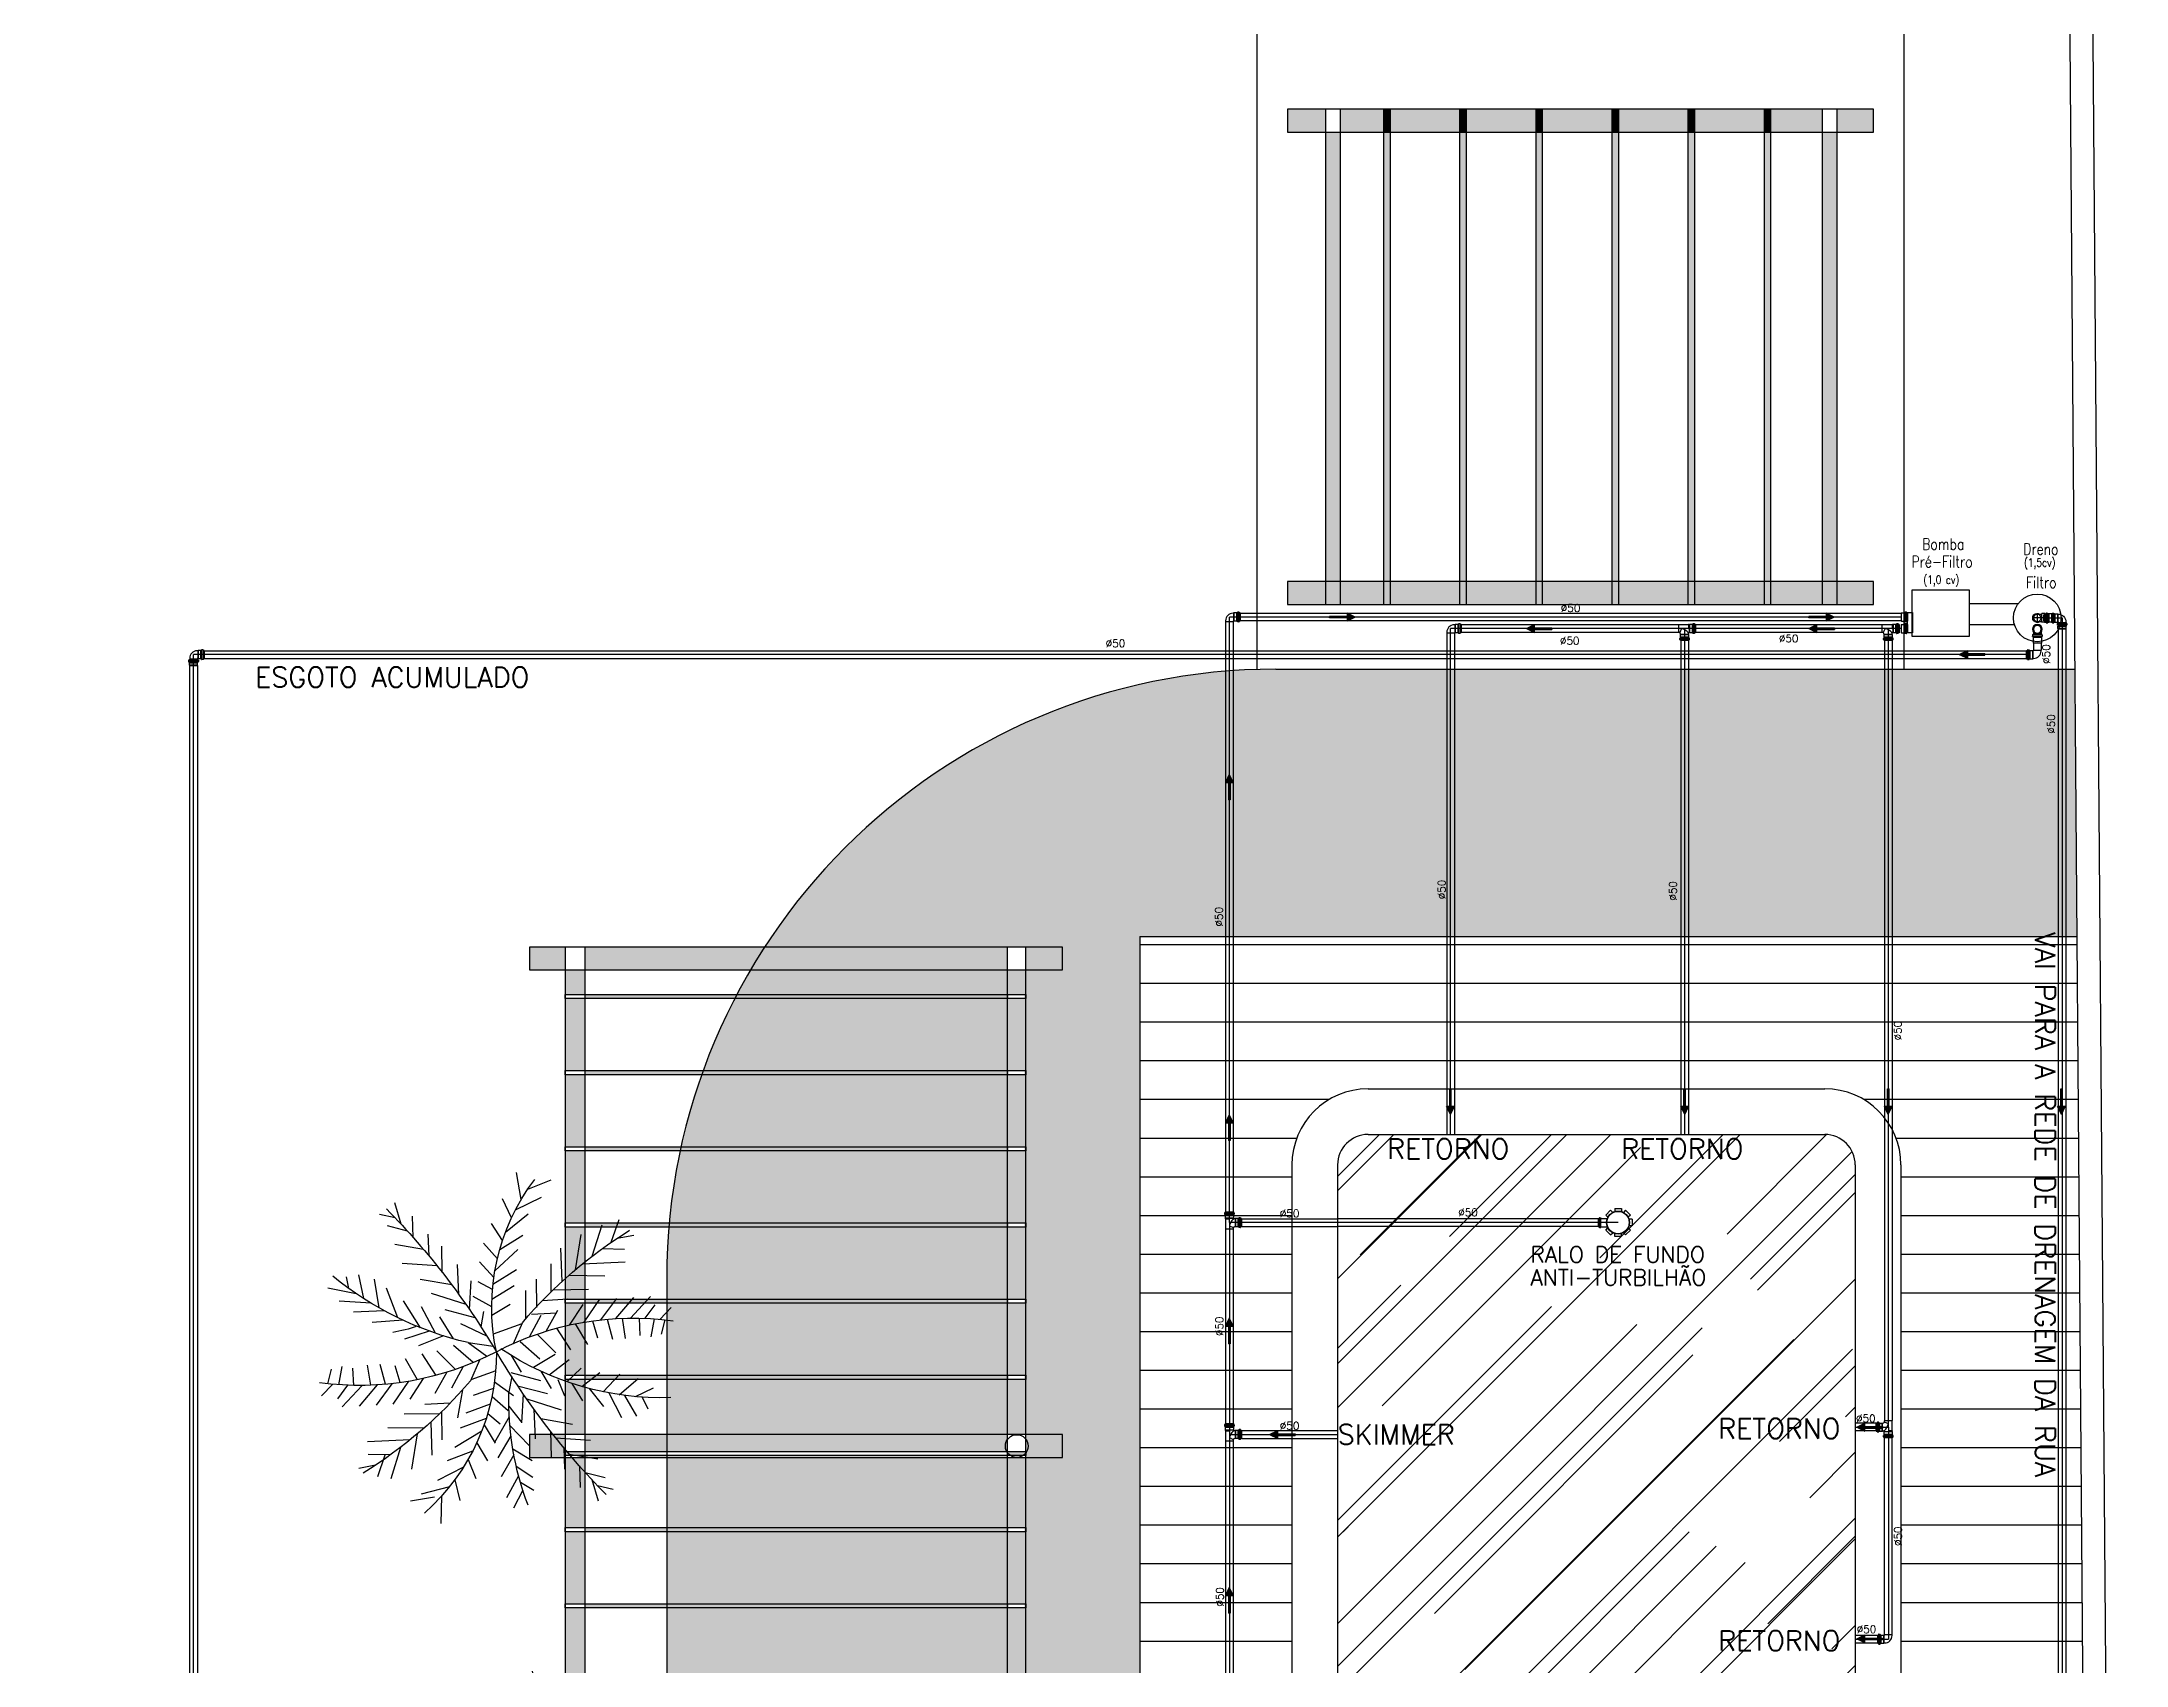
# Model space of a CAD drawing. Header units: millimetres. Extents: x 4156 to 4603, y 996 to 1078.
# Drawn here: x 4180.6 to 4195.66, y 1042.69 to 1054.41 of the extents above; entities that cross this region are included whole.
import ezdxf
from ezdxf.enums import TextEntityAlignment as Align

# ---------------------------------------------------------------- set-up
doc = ezdxf.new("R2010")
doc.units = ezdxf.units.MM
doc.header["$LTSCALE"] = 20
doc.linetypes.add('LS', pattern=[0.5, 0.25, -0.25])
for name, color, linetype in [('-HIDRO', 8, 'Continuous'), ('AF', 5, 'Continuous'), ('CONEXAO_ESGOTO_ES', 7, 'Continuous'), ('Esgoto', 5, 'Continuous'), ('LINHA_SIMETRIA', 1, 'LS'), ('OITI_AF_TEXTOS INDICAÇÕES', 2, 'Continuous'), ('Prumadas_T', 2, 'Continuous'), ('SANITÁRIO', 2, 'Continuous'), ('Texto-Tubos', 7, 'Continuous'), ('TigreCad', 3, 'Continuous'), ('Tinterno', 9, 'Continuous'), ('VE', 118, 'Continuous')]:
    doc.layers.add(name, color=color, linetype=linetype)
doc.styles.add('REG80', font='romans.shx', dxfattribs={"width": 0.8, "height": 0.2})
doc.styles.add('ROMANS', font='romans__.ttf', dxfattribs={"height": 0.1})
doc.styles.add('TCTUBOS-TXT', font='txt.shx')

# ---------------------------------------------------------------- blocks, each defined once
blk = doc.blocks.new('FLOR2')
at = {"layer": 'VE', "color": 8}
for p, q in [((-80.3, 253.3), (-101.6, 282.1)), ((-82.6, 266.8), (-71.8, 290.5)), ((53.7, 258.4), (40.8, 273)), ((53.2, 243.8), (73.7, 286)), ((-74.7, 224.4), (-101.7, 246.3)), ((-77.5, 238.1), (-64.7, 269)), ((-69.4, 199.7), (-47.7, 241.3)), ((52.3, 229.2), (26.3, 258.5)), ((51.1, 215.2), (79.6, 258.5)), ((-66.3, 186.3), (-93.5, 208.1)), ((-61.3, 166.2), (-30.7, 213.6)), ((49.4, 200.4), (16.6, 234.2)), ((43.9, 166.6), (16.6, 210)), ((48.1, 190.9), (79.6, 229.4)), ((197.1, 193.1), (174.8, 202.3)), ((-57.8, 153.1), (-91, 179.1)), ((-50.9, 128.4), (-27.3, 174.9)), ((34.9, 127.8), (16.6, 176)), ((42.1, 157.4), (74.8, 195.4)), ((174.2, 158.1), (152.7, 176.1)), ((187.8, 178.2), (161.1, 191.4)), ((193, 186.4), (218.9, 189.4)), ((-228.8, 121.8), (-258.8, 154)), ((-195.2, 116.4), (-211.3, 146.7)), ((-157.4, 106.1), (-168.5, 136.9)), ((-45.4, 110.2), (-82.7, 140.9)), ((-39.3, 91.1), (-19.9, 146.4)), ((27.5, 102.9), (6.9, 146.9)), ((30.7, 113.1), (65.1, 137.2)), ((141.8, 117.9), (121.5, 144.1)), ((157.5, 136.3), (134.7, 159.9)), ((166, 147.1), (213.3, 152.2)), ((179.9, 166.3), (207.2, 166.2)), ((-248.3, 123.4), (-282.9, 101.8)), ((-209.5, 119.1), (-251.1, 97.5)), ((-171.1, 110.4), (-216.8, 98.5)), ((-128.8, 95.1), (-135.3, 128.2)), ((-101.1, 81.5), (-107.5, 115.3)), ((-36.3, 82.2), (-75, 107.5)), ((-30.9, 66.6), (-12.1, 113)), ((17.2, 73.9), (2, 112.9)), ((23.1, 89.8), (60.2, 112.9)), ((105, 81.1), (89.8, 117)), ((125.4, 100.5), (108.7, 123.5)), ((134.9, 110.4), (178, 110.1)), ((150.9, 128.4), (195.6, 131.1)), ((-143, 100.9), (-184.2, 85)), ((-110.7, 86.6), (-160.6, 77.4)), ((-91.7, 76.1), (-133.4, 59.7)), ((-84.2, 71.5), (-80.2, 97.5)), ((-61, 55.7), (-56.7, 89.9)), ((-18.6, 33.4), (-9.2, 79.1)), ((28.8, 25.6), (25.9, 67.6)), ((54.7, 41.9), (48.8, 84.2)), ((81.1, 61.1), (66.9, 100.4)), ((97.7, 74.8), (137.5, 72.5)), ((115.6, 91), (160.4, 89.1)), ((161.6, 26), (195.9, 72.7)), ((189.8, 32.5), (233.7, 85.8)), ((228.3, 43.3), (249.4, 72.6)), ((256.3, 52.6), (276.4, 71.1)), ((-71.4, 63.1), (-110.4, 47.3)), ((-50.4, 47.4), (-82.6, 34.3)), ((-25, 50.2), (-47.6, 61.3)), ((-11.4, 15.4), (7.9, 51.4)), ((7.7, 13.9), (7.9, 51.4)), ((43.6, 34.6), (82.9, 28.8)), ((67, 50.6), (105.8, 45.4)), ((103.6, 16.2), (129.9, 47.5)), ((127.7, 19.7), (162.5, 64.9)), ((209.1, 37.6), (258.9, 19.8)), ((234.1, 50.4), (269.5, 38.8)), ((-190.4, -16.5), (-241.7, 10.1)), ((-162.2, -10.6), (-203.9, 23.1)), ((-138.3, -6.5), (-174.5, 20.9)), ((-104.1, -2.9), (-140.4, 24.4)), ((-79, 0.2), (-115.2, 27.6)), ((-34.8, -7.8), (-70.5, 0.7)), ((-27.9, 27.5), (-69, 0.4)), ((17.8, -11.5), (53.6, 12.1)), ((19.5, 20.2), (55.1, 11.7)), ((74.5, 13.1), (115.2, -7.4)), ((122.9, 19), (159.1, -8.4)), ((146.8, 23), (188.6, -10.7)), ((175.1, 28.9), (226.4, 2.4)), ((-260.6, -36.3), (-297.5, -24.2)), ((-224.4, -25.1), (-274.3, -7.4)), ((-243.7, -30.8), (-264.8, -60.1)), ((-205.1, -20), (-249, -73.3)), ((-176.9, -13.5), (-211.2, -60.3)), ((-143.1, -7.2), (-177.8, -52.5)), ((-119, -3.8), (-145.3, -35)), ((-82.4, -38.1), (-121.1, -32.9)), ((-90.2, -2.9), (-116.5, -34.1)), ((-59, -22.2), (-98.2, -16.3)), ((-70, -29.4), (-64.1, -71.7)), ((-43.8, -14.7), (-40.9, -56.7)), ((-17.4, -15.4), (-5.3, -45.9)), ((5.3, -32.4), (-13.4, -78.7)), ((32.9, -20.5), (32.1, -58.5)), ((42.4, -25.6), (71.3, -6.3)), ((54.4, -31.5), (57.1, -66)), ((66.1, -36.8), (101.2, -13.5)), ((88.6, -45.5), (126.2, -21)), ((109.3, -51.9), (156.4, -33)), ((240.1, -54.5), (268.6, -27.6)), ((-271.7, -40.1), (-291.8, -58.6)), ((-113, -62.3), (-152.8, -60)), ((-96.4, -48.6), (-82.2, -87.9)), ((-23.5, -56.8), (-61.5, -71.9)), ((15.6, -54.2), (-3.2, -100.5)), ((9.6, -37.7), (32.3, -48.8)), ((50.8, -62.6), (58.9, -94.5)), ((80.3, -42.5), (81.7, -68.7)), ((98.9, -48.8), (111.9, -80.7)), ((128.7, -56.7), (141.8, -87.8)), ((143.9, -59.5), (181, -35.7)), ((159, -61.7), (176, -89.7)), ((173.3, -63.2), (215.7, -42.4)), ((198, -64.3), (219.9, -90.7)), ((212.6, -64.1), (249.1, -34.6)), ((232.1, -62.8), (267.9, -88.5)), ((-150.3, -97.9), (-193.3, -97.6)), ((-131, -78.5), (-175.7, -76.6)), ((-140.7, -88), (-124, -111.1)), ((-120.3, -68.7), (-105.1, -104.5)), ((-28.9, -84.6), (-68.3, -95.7)), ((-31.5, -100), (-16.7, -124.3)), ((-25.5, -69.9), (-13.5, -100.4)), ((23.9, -78.7), (4.6, -133.9)), ((21, -69.7), (59.6, -95)), ((30, -97.7), (67.4, -128.4)), ((64.2, -73.5), (111.4, -79.4)), ((74.6, -82.5), (81.9, -127.1)), ((87.1, -94.1), (128.1, -98.7)), ((-181.4, -134.6), (-228.6, -139.7)), ((-166.3, -115.9), (-211, -118.7)), ((-172.9, -123.8), (-150, -147.4)), ((-157.1, -105.4), (-136.8, -131.7)), ((-37.2, -114.1), (-68.5, -119.5)), ((-39.9, -122.1), (-27.9, -152.6)), ((35.5, -115.9), (12, -162.5)), ((101.9, -109), (98.1, -145.2)), ((108.6, -116.2), (149.5, -121.2)), ((120.9, -130.2), (119.1, -162.8)), ((-195.2, -153.8), (-222.5, -153.8)), ((-203.2, -165.8), (-176.5, -178.9)), ((-189.5, -145.7), (-168.1, -163.6)), ((-45.5, -137.8), (-81, -147.5)), ((-50.1, -149.5), (-40.8, -185.5)), ((45.9, -153.7), (15.3, -201.1)), ((42.5, -140.6), (75.6, -166.6)), ((131.2, -142.8), (171.4, -148.5)), ((137.7, -151.4), (134.9, -176.1)), ((145.5, -162.1), (177.9, -167.4)), ((-208.4, -174), (-234.3, -177)), ((-212.4, -180.7), (-190.1, -189.9)), ((-71.3, -194.2), (-110.7, -203.1)), ((-59.4, -170.6), (-98.3, -175.1)), ((-75.6, -202), (-60.4, -237.2)), ((-63.4, -178.9), (-44, -219.3)), ((54.1, -187.2), (32.4, -228.8)), ((50.9, -173.8), (78.2, -195.6)), ((-84.5, -217), (-113.5, -232.1)), ((-90.3, -226.2), (-80.6, -245)), ((62.1, -225.6), (49.4, -256.6)), ((59.4, -211.9), (86.4, -233.9)), ((67.3, -254.3), (56.5, -278)), ((64.9, -240.8), (86.2, -269.6))]:
    blk.add_line(p, q, dxfattribs=at)
for centre, radius, start, end in [((1087.9, 462.4), 1186.7, 188.516, 202.6061), ((-486.5, 269.5), 540.3, 336.1944, 2.2987), ((-211.8, 435.3), 475.2, 295.4351, 330.987), ((-111.8, 349.6), 262, 304.4561, 313.2891), ((-266.2, -219.1), 342.9, 41.079, 90.2435), ((11.4, 742.8), 732.4, 273.4205, 291.3892), ((-26.8, -730.3), 732.4, 93.4205, 111.3892), ((196.4, -422.9), 475.2, 115.4351, 150.987), ((-481.7, 27.7), 466.5, 321.3423, 356.988), ((200.6, 278.7), 342.9, 232.5988, 281.7634), ((-1103.2, -449.9), 1186.7, 8.516, 22.6061), ((-241, -435.3), 473.3, 32.1218, 54.7349)]:
    blk.add_arc(centre, radius, start, end, dxfattribs=at)
blk = doc.blocks.new('27150012p')
at = {"layer": 'TigreCad'}
for p, q in [((-92, -23), (-92, 22)), ((-92, 22), (-72, 22)), ((-81, 49), (-49, 81)), ((-81, 49), (-67, 35)), ((-49, 81), (-35, 67)), ((-23, 91), (-23, 72)), ((-23, 91), (22, 91)), ((22, 91), (22, 72)), ((49, 81), (35, 67)), ((49, 81), (81, 49)), ((81, 49), (67, 35)), ((111, 27), (70, 27)), ((113, 31), (112, 28)), ((122, 32), (114, 32)), ((114, 31), (114, -31)), ((122, 31), (122, -31)), ((123, 31), (124, 28)), ((129, 27), (125, 27)), ((129, 27), (129, -27)), ((-92, -23), (-72, -23)), ((-81, -49), (-67, -35)), ((-49, -81), (-81, -49)), ((-49, -81), (-35, -67)), ((-23, -92), (-23, -72)), ((22, -92), (-23, -92)), ((22, -92), (22, -72)), ((49, -81), (35, -67)), ((81, -49), (49, -81)), ((81, -49), (67, -35)), ((111, -27), (70, -27)), ((113, -31), (112, -28)), ((122, -32), (114, -32)), ((123, -31), (124, -28)), ((129, -27), (125, -27))]:
    blk.add_line(p, q, dxfattribs=at)
blk.add_circle((0, 0), 75.5, dxfattribs=at)
for centre, start, end in [((111, 28), 270, 355), ((114, 31), 90, 175), ((122, 31), 15, 90), ((125, 28), 195, 270), ((111, -28), 5, 90), ((114, -31), 185, 270), ((122, -31), 270, 345), ((125, -28), 90, 165)]:
    blk.add_arc(centre, 1, start, end, dxfattribs=at)
at = {"layer": 'Tinterno'}
for p, q in [((112, 27), (112, -27)), ((124, 27), (124, -27))]:
    blk.add_line(p, q, dxfattribs=at)
blk.add_circle((0, 0), 73.5, dxfattribs=at)
blk = doc.blocks.new('*U880', base_point=(2197.625, 51.184))
at = {"linetype": 'Continuous'}
for p, q in [((2197.595, 51.233), (2197.595, 51.231)), ((2197.598, 51.233), (2197.595, 51.233)), ((2197.595, 51.231), (2197.598, 51.231)), ((2197.598, 51.236), (2197.653, 51.236)), ((2197.598, 51.236), (2197.598, 51.233)), ((2197.598, 51.233), (2197.653, 51.233)), ((2197.598, 51.231), (2197.653, 51.231)), ((2197.598, 51.231), (2197.598, 51.213)), ((2197.598, 51.213), (2197.653, 51.213)), ((2197.6, 51.211), (2197.598, 51.213)), ((2197.65, 51.211), (2197.6, 51.211)), ((2197.6, 51.211), (2197.6, 51.184)), ((2197.65, 51.211), (2197.653, 51.213)), ((2197.65, 51.184), (2197.65, 51.211)), ((2197.653, 51.236), (2197.653, 51.233)), ((2197.653, 51.236), (2197.653, 51.233)), ((2197.653, 51.233), (2197.655, 51.233)), ((2197.653, 51.231), (2197.653, 51.213)), ((2197.655, 51.231), (2197.653, 51.231)), ((2197.655, 51.233), (2197.655, 51.231))]:
    blk.add_line(p, q, dxfattribs=at)
for radius, start, end in [(0.03, 146.4427, 33.5573), (0.0275, 155.38, 24.62), (0.025, 180, 0)]:
    blk.add_arc((2197.625, 51.184), radius, start, end, dxfattribs=at)
at = {"layer": 'CONEXAO_ESGOTO_ES'}
blk.add_line((2197.645, 51.224), (2197.605, 51.224), dxfattribs=at)
blk.add_circle((2197.625, 51.184), 0.025, dxfattribs=at)
at = {"layer": 'LINHA_SIMETRIA'}
for p, q in [((2197.625, 51.24), (2197.625, 51.151)), ((2197.657, 51.184), (2197.594, 51.184))]:
    blk.add_line(p, q, dxfattribs=at)
blk = doc.blocks.new('11030602p')
at = {"layer": 'TigreCad'}
for p, q in [((0, -27), (0, 27)), ((0, 27), (4, 27)), ((6, 31), (5, 28)), ((7, 32), (16, 32)), ((7, -31), (7, 31)), ((16, -31), (16, 31)), ((17, 31), (17, 28)), ((18, 27), (23, 27)), ((23, 27), (23, 27)), ((40, 27), (23, 27)), ((40, 27), (42, 25)), ((42, -25), (42, 25)), ((0, -27), (4, -27)), ((6, -31), (5, -28)), ((7, -32), (16, -32)), ((17, -31), (17, -28)), ((18, -27), (23, -27)), ((23, -27), (23, -27)), ((40, -27), (23, -27)), ((40, -27), (42, -25))]:
    blk.add_line(p, q, dxfattribs=at)
for centre, start, end in [((4, 28), 270, 345), ((7, 31), 90, 165), ((16, 31), 5, 90), ((18, 28), 185, 270), ((4, -28), 15, 90), ((7, -31), 195, 270), ((16, -31), 270, 355), ((18, -28), 90, 175)]:
    blk.add_arc(centre, 1, start, end, dxfattribs=at)
at = {"layer": 'Tinterno'}
for p, q in [((5, -27), (5, 27)), ((17, -27), (17, 27)), ((23, 27), (23, -27)), ((23, -27), (23, 27)), ((40, 27), (40, -27))]:
    blk.add_line(p, q, dxfattribs=at)
blk = doc.blocks.new('j9n50p')
at = {"layer": 'TigreCad'}
for p, q in [((28, 25), (24, 25)), ((30, 27), (28, 25)), ((47, 27), (30, 27)), ((30, 27), (30, -27)), ((52, 27), (47, 27)), ((47, 27), (47, 27)), ((47, 27), (47, -27)), ((53, 31), (53, 28)), ((53, 31), (53, -31)), ((63, 32), (54, 32)), ((63, 31), (63, -31)), ((64, 31), (65, 28)), ((70, 27), (66, 27)), ((70, 27), (70, -27)), ((-25, -24), (-25, -30)), ((25, -26), (25, -30)), ((28, -25), (26, -25)), ((30, -27), (28, -25)), ((47, -27), (30, -27)), ((52, -27), (47, -27)), ((47, -27), (47, -27)), ((53, -31), (53, -28)), ((63, -32), (54, -32)), ((64, -31), (65, -28)), ((70, -27), (66, -27))]:
    blk.add_line(p, q, dxfattribs=at)
for centre, radius, start, end in [((24, -24), 48.9, 90, 180), ((52, 28), 1, 270, 355), ((54, 31), 1, 90, 175), ((63, 31), 1, 15, 90), ((66, 28), 1, 195, 270), ((26, -26), 1, 90, 180), ((52, -28), 1, 5, 90), ((54, -31), 1, 185, 270), ((63, -31), 1, 270, 345), ((66, -28), 1, 90, 165)]:
    blk.add_arc(centre, radius, start, end, dxfattribs=at)
at = {"layer": 'Tinterno'}
for p, q in [((28, 25), (28, -25)), ((47, 27), (47, -27)), ((53, 27), (53, -27)), ((65, 27), (65, -27)), ((25, -30), (-25, -30))]:
    blk.add_line(p, q, dxfattribs=at)
blk = doc.blocks.new('j9n50s')
at = {"layer": 'TigreCad'}
for p, q in [((19, 25), (30, 25)), ((19, -25), (30, -25))]:
    blk.add_line(p, q, dxfattribs=at)
for radius in [31.8, 27.4]:
    blk.add_circle((0, 0), radius, dxfattribs=at)
at = {"layer": 'Tinterno'}
for p, q in [((30, 25), (30, 10)), ((30, -10), (30, -25))]:
    blk.add_line(p, q, dxfattribs=at)
blk.add_circle((0, 0), 25.6, dxfattribs=at)
blk = doc.blocks.new('26300509p')
at = {"layer": 'TigreCad'}
for p, q in [((0, -27), (0, 27)), ((0, 27), (4, 27)), ((6, 31), (5, 28)), ((7, 32), (16, 32)), ((7, -31), (7, 31)), ((17, 31), (17, 28)), ((17, -31), (17, 31)), ((18, 27), (23, 27)), ((23, 27), (62, 27)), ((23, 27), (23, 27)), ((23, -27), (23, 27)), ((0, -27), (4, -27)), ((6, -31), (5, -28)), ((7, -32), (16, -32)), ((17, -31), (17, -28)), ((18, -27), (23, -27)), ((23, -27), (62, -27)), ((23, -27), (23, -27))]:
    blk.add_line(p, q, dxfattribs=at)
for centre, start, end in [((4, 28), 270, 345), ((7, 31), 90, 165), ((16, 31), 5, 90), ((18, 28), 185, 270), ((4, -28), 15, 90), ((7, -31), 195, 270), ((16, -31), 270, 355), ((18, -28), 90, 175)]:
    blk.add_arc(centre, 1, start, end, dxfattribs=at)
at = {"layer": 'Tinterno'}
for p, q in [((5, -27), (5, 27)), ((17, -27), (17, 27)), ((23, -27), (23, 27)), ((62, -27), (62, 27))]:
    blk.add_line(p, q, dxfattribs=at)
blk = doc.blocks.new('Seta')
at = {"layer": 'AF'}
blk.add_hatch(color=256, dxfattribs=at).paths.add_polyline_path([(-0.115, 0.004), (-0.115, -0.006), (0, -0.006), (0, -0.027), (0.053, -0.001), (0, 0.024), (0, 0.004)])
for p, q in [((0, 0.004), (-0.115, 0.004)), ((-0.115, -0.006), (-0.115, 0.004)), ((0.053, -0.001), (0, 0.024)), ((0, 0.024), (0, 0.004)), ((0, -0.006), (-0.115, -0.006)), ((0.053, -0.001), (0, -0.027)), ((0, -0.006), (0, -0.027))]:
    blk.add_line(p, q, dxfattribs=at)
blk = doc.blocks.new('ten50p')
at = {"layer": 'TigreCad'}
for p, q in [((-32, 64), (-32, 55)), ((-31, 65), (-28, 66)), ((-31, 64), (31, 64)), ((-31, 55), (31, 55)), ((-31, 54), (-28, 54)), ((-27, 71), (27, 71)), ((-27, 71), (-27, 67)), ((-27, 53), (-27, 48)), ((-27, 48), (-27, 31)), ((-27, 48), (27, 48)), ((-27, 48), (-27, 48)), ((-27, 31), (27, 31)), ((-27, 31), (-25, 30)), ((-27, 27), (-27, 24)), ((-25, 27), (-27, 27)), ((-27, 27), (0, 27)), ((-25, 24), (-27, 24)), ((-27, 24), (0, 24)), ((-25, 30), (-25, 27)), ((-25, 24), (-25, -42)), ((0, 24), (0, 27)), ((27, 31), (25, 30)), ((25, 30), (25, 24)), ((27, 71), (27, 67)), ((27, 53), (27, 48)), ((27, 48), (27, 48)), ((27, 48), (27, 31)), ((31, 65), (28, 66)), ((31, 54), (28, 54)), ((32, 64), (32, 55)), ((40, 27), (38, 26)), ((40, 27), (40, -27)), ((56, 27), (40, 27)), ((57, 27), (56, 27)), ((57, 27), (57, -27)), ((61, 27), (57, 27)), ((63, 31), (62, 28)), ((63, 31), (63, -31)), ((72, 32), (64, 32)), ((72, 31), (72, -31)), ((73, 31), (74, 28)), ((79, 27), (75, 27)), ((79, 27), (79, -27)), ((0, -21), (25, -33)), ((25, -33), (25, -42)), ((40, -27), (39, -26)), ((56, -27), (40, -27)), ((57, -27), (56, -27)), ((61, -27), (57, -27)), ((63, -31), (62, -28)), ((72, -32), (64, -32)), ((73, -31), (74, -28)), ((79, -27), (75, -27))]:
    blk.add_line(p, q, dxfattribs=at)
for centre, radius, start, end in [((-31, 64), 1, 105, 180), ((-31, 55), 1, 180, 265), ((-28, 67), 1, 285, 0), ((-28, 53), 1, 0, 85), ((89, -43), 91.6, 134.1792, 165.8838), ((26, 24), 1, 180, 286.2777), ((28, 67), 1, 180, 255), ((28, 53), 1, 95, 180), ((57, -81), 108, 99.9198, 106.2777), ((31, 64), 1, 0, 75), ((31, 55), 1, 275, 0), ((61, 28), 1, 270, 355), ((64, 31), 1, 90, 175), ((72, 31), 1, 15, 90), ((75, 28), 1, 195, 270), ((57, -81), 57.6, 108.4794, 123.2986), ((61, -28), 1, 5, 90), ((64, -31), 1, 185, 270), ((72, -31), 1, 270, 345), ((75, -28), 1, 90, 165)]:
    blk.add_arc(centre, radius, start, end, dxfattribs=at)
at = {"layer": 'Tinterno'}
for p, q in [((-27, 66), (27, 66)), ((-27, 54), (27, 54)), ((-27, 48), (27, 48)), ((-25, 30), (25, 30)), ((-25, 27), (0, 27)), ((-25, 24), (0, 24)), ((0, 27), (0, 27)), ((0, 24), (0, 24)), ((38, 25), (38, -27)), ((56, 27), (56, -27)), ((62, 27), (62, -27)), ((74, 27), (74, -27)), ((-25, -42), (25, -42))]:
    blk.add_line(p, q, dxfattribs=at)

msp = doc.modelspace()

# ---------------------------------------------------------------- hatches: boundary and pattern name
at = {"layer": '-HIDRO'}
h = msp.add_hatch(color=256, dxfattribs=at)
h.paths.add_polyline_path([(4189.595, 1053.761), (4193.83, 1053.761), (4193.83, 1053.926), (4189.595, 1053.926)])
h.paths.add_polyline_path([(4191.389, 1050.351), (4191.439, 1050.351), (4191.439, 1053.926), (4191.389, 1053.926)])
h.paths.add_polyline_path([(4190.839, 1050.351), (4190.889, 1050.351), (4190.889, 1053.926), (4190.839, 1053.926)])
h.paths.add_polyline_path([(4190.289, 1050.351), (4190.339, 1050.351), (4190.339, 1053.926), (4190.289, 1053.926)])
h.paths.add_polyline_path([(4189.87, 1050.351), (4189.98, 1050.351), (4189.98, 1053.926), (4189.87, 1053.926)])
h.paths.add_polyline_path([(4193.039, 1050.351), (4193.089, 1050.351), (4193.089, 1053.926), (4193.039, 1053.926)])
h.paths.add_polyline_path([(4192.489, 1050.351), (4192.539, 1050.351), (4192.539, 1053.926), (4192.489, 1053.926)])
h.paths.add_polyline_path([(4191.939, 1050.351), (4191.989, 1050.351), (4191.989, 1053.926), (4191.939, 1053.926)])
h.paths.add_polyline_path([(4193.458, 1050.351), (4193.568, 1050.351), (4193.568, 1053.926), (4193.458, 1053.926)])
for points in [[(4190.339, 1053.926), (4190.289, 1053.926), (4190.289, 1053.761), (4190.339, 1053.761)], [(4190.889, 1053.926), (4190.839, 1053.926), (4190.839, 1053.761), (4190.889, 1053.761)], [(4191.439, 1053.926), (4191.389, 1053.926), (4191.389, 1053.761), (4191.439, 1053.761)], [(4191.989, 1053.926), (4191.939, 1053.926), (4191.939, 1053.761), (4191.989, 1053.761)], [(4192.539, 1053.926), (4192.489, 1053.926), (4192.489, 1053.761), (4192.539, 1053.761)], [(4193.089, 1053.926), (4193.039, 1053.926), (4193.039, 1053.761), (4193.089, 1053.761)], [(4189.595, 1050.351), (4193.83, 1050.351), (4193.83, 1050.516), (4189.595, 1050.516)]]:
    msp.add_hatch(color=256, dxfattribs=at).paths.add_polyline_path(points)
h = msp.add_hatch(dxfattribs=at)
h.set_pattern_fill('HONEY', color=256, scale=1.1, style=0)
h.set_pattern_definition([(360, (1828.53146, 654.42248), (0.20625, 0.1190784925), [0.1375, -0.275]), (120, (1828.53146, 654.42248), (-0.2062499995, 0.119078493), [0.1375, -0.275]), (60, (1828.53146, 654.42248), (5e-10, 0.238156986), [-0.275, 0.1375])])
h.paths.add_polyline_path([(4189.511, 1035.143), (4195.402, 1035.143), (4195.389, 1036.793), (4188.528, 1036.793), (4188.528, 1047.953), (4195.301, 1047.953), (4195.286, 1049.883), (4189.511, 1049.883, 0.25425), (4185.818, 1047.876), (4187.97, 1047.876), (4187.97, 1047.711), (4187.695, 1047.711), (4187.695, 1044.356), (4187.97, 1044.356), (4187.97, 1044.191), (4187.695, 1044.191), (4187.695, 1040.836), (4187.97, 1040.836), (4187.97, 1040.671), (4187.695, 1040.671), (4187.695, 1037.316), (4187.97, 1037.316), (4187.97, 1037.151), (4185.818, 1037.151, 0.25425)])
h.paths.add_polyline_path([(4187.585, 1040.671), (4185.111, 1040.671), (4185.111, 1039.543, 0.133492), (4185.717, 1037.316), (4187.585, 1037.316)])
h.paths.add_polyline_path([(4187.585, 1044.191), (4185.111, 1044.191), (4185.111, 1040.836), (4187.585, 1040.836)])
h.paths.add_polyline_path([(4187.585, 1047.711), (4185.717, 1047.711, 0.133492), (4185.111, 1045.483), (4185.111, 1044.356), (4187.585, 1044.356)])
h.paths.add_polyline_path([(4180.595, 1039.066), (4183.84, 1039.066), (4183.84, 1039.271), (4180.595, 1039.271)], flags=9)
h = msp.add_hatch(dxfattribs=at)
h.set_pattern_fill('ANSI31', color=256, scale=0.088, angle=135)
h.set_pattern_definition([(180, (549.66334, -302.7253), (-2e-16, -0.2794), [])])
h.paths.add_polyline_path([(4195.301, 1047.953), (4188.528, 1047.953), (4188.528, 1036.793), (4195.389, 1036.793)])
h.paths.add_polyline_path([(4193.604, 1038.919, 0.270873), (4193.202, 1038.536, -0.751809), (4190.454, 1038.536, 0.270873), (4190.052, 1038.919, -0.348003), (4189.628, 1039.454), (4189.628, 1046.303, -0.414214), (4190.178, 1046.853), (4193.478, 1046.853, -0.414214), (4194.028, 1046.303), (4194.028, 1039.454, -0.348003)], flags=16)
h.paths.add_polyline_path([(4193.528, 1039.24, 0.270873), (4192.885, 1038.628, -0.751809), (4190.771, 1038.628, 0.270873), (4190.128, 1039.24, -0.348003), (4189.958, 1039.454), (4189.958, 1046.303, -0.414214), (4190.178, 1046.523), (4193.478, 1046.523, -0.414214), (4193.698, 1046.303), (4193.698, 1039.454, -0.348003)], flags=0)
h = msp.add_hatch(color=256, dxfattribs=at)
h.paths.add_polyline_path([(4184.12, 1047.711), (4187.97, 1047.711), (4187.97, 1047.876), (4184.12, 1047.876)])
h.paths.add_polyline_path([(4184.377, 1047.534), (4187.705, 1047.534), (4187.705, 1047.504), (4184.377, 1047.504)])
h.paths.add_polyline_path([(4184.377, 1037.151), (4184.522, 1037.151), (4184.522, 1047.876), (4184.377, 1047.876)])
h.paths.add_polyline_path([(4187.57, 1037.151), (4187.705, 1037.151), (4187.705, 1047.876), (4187.57, 1047.876)])
h.paths.add_polyline_path([(4184.377, 1039.834), (4187.705, 1039.834), (4187.705, 1039.804), (4184.377, 1039.804)])
h.paths.add_polyline_path([(4184.377, 1039.284), (4187.705, 1039.284), (4187.705, 1039.254), (4184.377, 1039.254)])
h.paths.add_polyline_path([(4184.377, 1038.734), (4187.705, 1038.734), (4187.705, 1038.704), (4184.377, 1038.704)])
h.paths.add_polyline_path([(4184.377, 1038.184), (4187.705, 1038.184), (4187.705, 1038.154), (4184.377, 1038.154)])
h.paths.add_polyline_path([(4184.377, 1040.384), (4187.705, 1040.384), (4187.705, 1040.354), (4184.377, 1040.354)])
h.paths.add_polyline_path([(4184.12, 1040.671), (4187.97, 1040.671), (4187.97, 1040.836), (4184.12, 1040.836)])
h.paths.add_polyline_path([(4184.377, 1040.934), (4187.705, 1040.934), (4187.705, 1040.904), (4184.377, 1040.904)])
h.paths.add_polyline_path([(4184.377, 1041.484), (4187.705, 1041.484), (4187.705, 1041.454), (4184.377, 1041.454)])
h.paths.add_polyline_path([(4184.377, 1042.034), (4187.705, 1042.034), (4187.705, 1042.004), (4184.377, 1042.004)])
h.paths.add_polyline_path([(4184.377, 1043.134), (4187.705, 1043.134), (4187.705, 1043.104), (4184.377, 1043.104)])
h.paths.add_polyline_path([(4184.377, 1042.584), (4187.705, 1042.584), (4187.705, 1042.554), (4184.377, 1042.554)])
h.paths.add_polyline_path([(4184.377, 1043.684), (4187.705, 1043.684), (4187.705, 1043.654), (4184.377, 1043.654)])
h.paths.add_polyline_path([(4184.12, 1044.191), (4187.97, 1044.191), (4187.97, 1044.356), (4184.12, 1044.356)])
h.paths.add_polyline_path([(4184.377, 1044.234), (4187.705, 1044.234), (4187.705, 1044.204), (4184.377, 1044.204)], flags=16)
h.paths.add_polyline_path([(4184.377, 1044.784), (4187.705, 1044.784), (4187.705, 1044.754), (4184.377, 1044.754)])
h.paths.add_polyline_path([(4184.377, 1045.334), (4187.705, 1045.334), (4187.705, 1045.304), (4184.377, 1045.304)])
h.paths.add_polyline_path([(4184.377, 1046.984), (4187.705, 1046.984), (4187.705, 1046.954), (4184.377, 1046.954)])
h.paths.add_polyline_path([(4184.377, 1046.434), (4187.705, 1046.434), (4187.705, 1046.404), (4184.377, 1046.404)])
h.paths.add_polyline_path([(4184.377, 1045.884), (4187.705, 1045.884), (4187.705, 1045.854), (4184.377, 1045.854)])
h.paths.add_polyline_path([(4184.377, 1037.634), (4187.705, 1037.634), (4187.705, 1037.604), (4184.377, 1037.604)])
h.paths.add_polyline_path([(4184.12, 1037.151), (4187.97, 1037.151), (4187.97, 1037.316), (4184.12, 1037.316)])
h = msp.add_hatch(dxfattribs=at)
h.set_pattern_fill('AR-RROOF', color=256, scale=0.66, angle=45, style=0)
h.set_pattern_definition([(45, (1828.53146, 654.4225), (0.56002857, 1.49340952), [9.9, -1.32, 3.3, -0.66]), (45, (1828.9188, 655.2765), (-1.0873888, 0.15400786), [1.98, -0.2178, 3.96, -0.495]), (45, (1828.3681, 655.0525), (2.114107854, 2.73947309), [5.28, -0.924, 2.64, -0.66])])
h.paths.add_polyline_path([(4193.698, 1046.303, 0.414214), (4193.478, 1046.523), (4190.178, 1046.523, 0.414214), (4189.958, 1046.303), (4189.958, 1039.454, 0.348003), (4190.128, 1039.24, -0.270873), (4190.771, 1038.628, 0.751809), (4192.885, 1038.628, -0.270873), (4193.528, 1039.24, 0.348003), (4193.698, 1039.454)])
h.paths.add_polyline_path([(4190.196, 1043.064), (4193.494, 1043.064), (4193.494, 1043.313), (4190.196, 1043.313)], flags=24)
h.paths.add_polyline_path([(4191.281, 1042.709), (4192.41, 1042.709), (4192.41, 1042.955), (4191.281, 1042.955)], flags=24)

# ---------------------------------------------------------------- linework, layer by layer
at = {"layer": '-HIDRO', "linetype": 'Continuous'}
for p, q in [((4195.803, 1005.029), (4195.279, 1071.857)), ((4195.637, 1005.194), (4195.115, 1071.695))]:
    msp.add_line(p, q, dxfattribs=at)
at = {"layer": '-HIDRO'}
for p, q in [((4189.375, 1055.163), (4189.375, 1049.883)), ((4194.05, 1055.163), (4194.05, 1049.883)), ((4189.511, 1049.883), (4195.286, 1049.883)), ((4188.528, 1047.953), (4188.528, 1036.793)), ((4188.528, 1047.953), (4195.301, 1047.953)), ((4190.178, 1046.853), (4193.478, 1046.853)), ((4190.178, 1046.523), (4193.478, 1046.523)), ((4189.628, 1046.303), (4189.628, 1039.454)), ((4189.958, 1046.303), (4189.958, 1039.454)), ((4193.698, 1046.303), (4193.698, 1039.454)), ((4194.028, 1046.303), (4194.028, 1039.454)), ((4185.111, 1045.483), (4185.111, 1039.543))]:
    msp.add_line(p, q, dxfattribs=at)
for points in [[(4189.595, 1053.761), (4193.83, 1053.761), (4193.83, 1053.926), (4189.595, 1053.926)], [(4189.87, 1050.351), (4189.98, 1050.351), (4189.98, 1053.926), (4189.87, 1053.926)], [(4190.289, 1050.351), (4190.339, 1050.351), (4190.339, 1053.926), (4190.289, 1053.926)], [(4190.839, 1050.351), (4190.889, 1050.351), (4190.889, 1053.926), (4190.839, 1053.926)], [(4191.389, 1050.351), (4191.439, 1050.351), (4191.439, 1053.926), (4191.389, 1053.926)], [(4191.939, 1050.351), (4191.989, 1050.351), (4191.989, 1053.926), (4191.939, 1053.926)], [(4192.489, 1050.351), (4192.539, 1050.351), (4192.539, 1053.926), (4192.489, 1053.926)], [(4193.039, 1050.351), (4193.089, 1050.351), (4193.089, 1053.926), (4193.039, 1053.926)], [(4193.458, 1050.351), (4193.568, 1050.351), (4193.568, 1053.926), (4193.458, 1053.926)], [(4189.595, 1050.351), (4193.83, 1050.351), (4193.83, 1050.516), (4189.595, 1050.516)], [(4184.12, 1047.711), (4187.97, 1047.711), (4187.97, 1047.876), (4184.12, 1047.876)], [(4184.377, 1037.151), (4184.522, 1037.151), (4184.522, 1047.876), (4184.377, 1047.876)], [(4187.57, 1037.151), (4187.705, 1037.151), (4187.705, 1047.876), (4187.57, 1047.876)], [(4184.377, 1047.534), (4187.705, 1047.534), (4187.705, 1047.504), (4184.377, 1047.504)], [(4184.377, 1046.984), (4187.705, 1046.984), (4187.705, 1046.954), (4184.377, 1046.954)], [(4184.377, 1046.434), (4187.705, 1046.434), (4187.705, 1046.404), (4184.377, 1046.404)], [(4184.377, 1045.884), (4187.705, 1045.884), (4187.705, 1045.854), (4184.377, 1045.854)], [(4184.377, 1045.334), (4187.705, 1045.334), (4187.705, 1045.304), (4184.377, 1045.304)], [(4184.377, 1044.784), (4187.705, 1044.784), (4187.705, 1044.754), (4184.377, 1044.754)], [(4184.12, 1044.191), (4187.97, 1044.191), (4187.97, 1044.356), (4184.12, 1044.356)], [(4184.377, 1044.234), (4187.705, 1044.234), (4187.705, 1044.204), (4184.377, 1044.204)], [(4184.377, 1043.684), (4187.705, 1043.684), (4187.705, 1043.654), (4184.377, 1043.654)], [(4184.377, 1043.134), (4187.705, 1043.134), (4187.705, 1043.104), (4184.377, 1043.104)]]:
    msp.add_lwpolyline(points, close=True, dxfattribs=at)
msp.add_circle((4187.64, 1044.273), 0.0825, dxfattribs=at)
for centre, radius, start, end in [((4189.511, 1045.483), 4.4, 90, 180), ((4190.178, 1046.303), 0.55, 90, 180), ((4193.478, 1046.303), 0.55, 0, 90), ((4190.178, 1046.303), 0.22, 90, 180), ((4193.478, 1046.303), 0.22, 0, 90)]:
    msp.add_arc(centre, radius, start, end, dxfattribs=at)
at = {"layer": 'Esgoto'}
for p, q in [((4189.176, 1045.887), (4189.176, 1050.259)), ((4194.03, 1050.259), (4189.176, 1050.259)), ((4195.079, 1050.253), (4195.192, 1050.253)), ((4195.192, 1050.253), (4195.192, 999.139)), ((4190.774, 1046.523), (4190.774, 1050.176)), ((4194.03, 1050.176), (4190.774, 1050.176)), ((4192.466, 1046.523), (4192.466, 1050.176)), ((4193.937, 1044.41), (4193.937, 1050.176)), ((4181.692, 1034.068), (4181.692, 1049.988)), ((4194.936, 1049.988), (4181.692, 1049.988)), ((4191.984, 1045.887), (4189.176, 1045.887)), ((4189.176, 1045.887), (4189.176, 1039.961)), ((4189.176, 1044.357), (4189.958, 1044.357)), ((4193.698, 1044.41), (4193.937, 1044.41)), ((4193.937, 1044.41), (4193.937, 1042.879)), ((4193.698, 1042.879), (4193.937, 1042.879))]:
    msp.add_line(p, q, dxfattribs=at)
at = {"layer": 'SANITÁRIO'}
for p, q in [((4194.522, 1050.357), (4194.876, 1050.357)), ((4194.849, 1050.204), (4194.522, 1050.204))]:
    msp.add_line(p, q, dxfattribs=at)
for points in [[(4194.522, 1050.12), (4194.109, 1050.12), (4194.109, 1050.457), (4194.522, 1050.457)], [(4194.112, 1050.146), (4194.076, 1050.146), (4194.076, 1050.291), (4194.112, 1050.291)]]:
    msp.add_lwpolyline(points, close=True, dxfattribs=at)
msp.add_circle((4195.013, 1050.253), 0.172, dxfattribs=at)
at = {"layer": 'TigreCad'}
for p, q in [((4189.148, 1050.225), (4189.148, 1045.965)), ((4189.204, 1050.225), (4189.204, 1045.965)), ((4194.03, 1050.286), (4189.253, 1050.286)), ((4194.03, 1050.231), (4189.253, 1050.231)), ((4192.419, 1050.204), (4190.851, 1050.204)), ((4193.891, 1050.204), (4192.544, 1050.204)), ((4190.746, 1050.143), (4190.746, 1046.523)), ((4190.802, 1050.143), (4190.802, 1046.523)), ((4192.419, 1050.148), (4190.851, 1050.148)), ((4192.438, 1050.089), (4192.438, 1046.523)), ((4192.493, 1050.089), (4192.493, 1046.523)), ((4193.891, 1050.148), (4192.544, 1050.148)), ((4193.909, 1050.089), (4193.909, 1044.457)), ((4193.965, 1050.089), (4193.965, 1044.457)), ((4194.986, 1050.07), (4194.986, 1050.021)), ((4195.041, 1050.07), (4195.041, 1050.021)), ((4195.164, 1050.174), (4195.164, 999.139)), ((4195.22, 1050.174), (4195.22, 999.139)), ((4181.664, 1049.909), (4181.664, 1034.068)), ((4181.72, 1049.909), (4181.72, 1034.068)), ((4181.769, 1050.016), (4194.936, 1050.016)), ((4181.769, 1049.96), (4194.936, 1049.96)), ((4189.148, 1045.84), (4189.148, 1044.435)), ((4189.204, 1045.84), (4189.204, 1044.435)), ((4189.263, 1045.914), (4189.958, 1045.914)), ((4189.263, 1045.859), (4189.958, 1045.859)), ((4191.842, 1045.914), (4189.958, 1045.914)), ((4191.842, 1045.859), (4189.958, 1045.859)), ((4189.263, 1044.385), (4189.958, 1044.385)), ((4189.263, 1044.329), (4189.958, 1044.329)), ((4193.849, 1044.438), (4193.698, 1044.438)), ((4193.849, 1044.383), (4193.698, 1044.383)), ((4193.909, 1042.912), (4193.909, 1044.332)), ((4193.965, 1042.912), (4193.965, 1044.332)), ((4189.148, 1044.311), (4189.148, 1042.057)), ((4189.204, 1044.311), (4189.204, 1042.057)), ((4193.86, 1042.906), (4193.698, 1042.906)), ((4193.86, 1042.851), (4193.698, 1042.851))]:
    msp.add_line(p, q, dxfattribs=at)

# ---------------------------------------------------------------- block references
at = {"layer": '-HIDRO', "ltscale": 0.35, "extrusion": (0, 0, -1), "xscale": 0.004469699495910665, "yscale": 0.004469699495910665, "zscale": -0.004469699495910665, "rotation": 306.8674586725334}
for p in [(-4183.882, 1044.91), (-4183.997, 1041.309)]:
    msp.add_blockref('FLOR2', p, dxfattribs=at)
at = {"layer": 'AF', "yscale": 1.1, "zscale": 1.1}
for p, xscale in [((4190.026, 1050.26), 1.1), ((4193.488, 1050.26), 1.1), ((4194.508, 1049.991), -1.1)]:
    msp.add_blockref('Seta', p, dxfattribs=dict(at, xscale=xscale))
at = {"layer": 'AF', "xscale": 1.1, "yscale": 1.1, "zscale": 1.1}
for p, rotation in [((4191.38, 1050.175), 180), ((4193.421, 1050.175), 180), ((4189.174, 1049.065), 89.99999999999999), ((4190.775, 1046.725), 270), ((4192.467, 1046.725), 270), ((4193.938, 1046.725), 270), ((4195.189, 1046.725), 270), ((4189.174, 1046.607), 89.99999999999999), ((4189.174, 1045.139), 89.99999999999999), ((4189.525, 1044.355), 180), ((4193.768, 1044.408), 180), ((4189.174, 1043.193), 89.99999999999999), ((4193.768, 1042.88), 180)]:
    msp.add_blockref('Seta', p, dxfattribs=dict(at, rotation=rotation))
at = {"layer": 'Esgoto', "xscale": 0.0011, "yscale": 0.0011, "zscale": 0.0011, "rotation": 270}
for p in [(4195.192, 1050.22), (4181.692, 1049.955)]:
    msp.add_blockref('11030602p', p, dxfattribs=at)
at = {"layer": 'SANITÁRIO'}
for name, p, xscale, yscale, zscale, rotation in [('11030602p', (4194.076, 1050.259), 0.0011, 0.0011, 0.0011, 180), ('11030602p', (4194.076, 1050.176), 0.0011, 0.0011, 0.0011, 180), ('*U880', (4195.013, 1050.253), -1.1, 1.1, 1.1, 270)]:
    msp.add_blockref(name, p, dxfattribs=dict(at, xscale=xscale, yscale=yscale, zscale=zscale, rotation=rotation))
at = {"layer": 'SANITÁRIO', "xscale": 0.0011, "yscale": 0.0011, "zscale": 0.0011}
msp.add_blockref('11030602p', (4195.071, 1050.253), dxfattribs=at)
at = {"layer": 'TigreCad', "yscale": 0.0011, "zscale": 0.0011}
for name, p, xscale in [('j9n50p', (4189.176, 1050.259), 0.0011), ('j9n50p', (4190.774, 1050.176), 0.0011), ('j9n50p', (4195.192, 1050.253), -0.0011), ('j9n50p', (4181.692, 1049.988), 0.0011), ('ten50p', (4189.176, 1045.887), 0.0011), ('ten50p', (4189.176, 1044.357), 0.0011)]:
    msp.add_blockref(name, p, dxfattribs=dict(at, xscale=xscale))
for name, p, xscale, rotation in [('ten50p', (4192.466, 1050.176), 0.0011, 270), ('ten50p', (4193.937, 1050.176), 0.0011, 270), ('j9n50s', (4195.013, 1050.171), -0.0011, 90), ('26300509p', (4195.013, 1050.138), -0.0011, 90), ('j9n50p', (4195.013, 1049.988), 0.0011, 180), ('27150012p', (4191.984, 1045.887), 0.0011, 180), ('ten50p', (4193.937, 1044.41), 0.0011, 180), ('j9n50p', (4193.937, 1042.879), 0.0011, 180)]:
    msp.add_blockref(name, p, dxfattribs=dict(at, xscale=xscale, rotation=rotation))

# ---------------------------------------------------------------- texts
at = {"layer": 'OITI_AF_TEXTOS INDICAÇÕES', "ltscale": 10, "style": 'REG80', "width": 0.8}
for s, height, p in [('Bomba', 0.0825, (4194.334, 1050.745)), ('Pré-Filtro', 0.0825, (4194.325, 1050.618)), ('(1,0 cv)', 0.0594, (4194.32, 1050.499))]:
    msp.add_text(s, height=height, dxfattribs=at).set_placement(p, align=Align.CENTER)
for s, height, p in [('Dreno', 0.0825, (4195.039, 1050.709)), ('(1,5cv)', 0.0594, (4195.031, 1050.623)), ('Filtro', 0.0825, (4195.042, 1050.468))]:
    msp.add_text(s, height=height, rotation=360, dxfattribs=at).set_placement(p, align=Align.CENTER)
at = {"layer": 'Prumadas_T', "style": 'ROMANS'}
for s, height, rotation, p in [('ESGOTO ACUMULADO', 0.14414, 0, (4182.136, 1049.753)), ('VAI PARA A REDE DE DRENAGEM DA RUA', 0.14414, 270, (4194.998, 1047.982)), ('RETORNO', 0.1441, 0, (4190.315, 1046.348)), ('RETORNO', 0.1441, 0, (4192.007, 1046.348)), ('RALO DE FUNDO', 0.11532, 0, (4191.352, 1045.599, 0.198)), ('ANTI-TURBILHÃO', 0.11532, 0, (4191.352, 1045.433, 0.198)), ('SKIMMER', 0.1441, 0, (4189.958, 1044.285)), ('RETORNO', 0.1441, 0, (4192.708, 1044.328)), ('RETORNO', 0.1441, 0, (4192.708, 1042.796))]:
    msp.add_text(s, height=height, rotation=rotation, dxfattribs=at).set_placement(p)
at = {"layer": 'Texto-Tubos', "style": 'TCTUBOS-TXT'}
for p in [(4191.641, 1050.297), (4188.353, 1050.042), (4191.635, 1050.061), (4193.217, 1050.077), (4190.9, 1045.933), (4189.611, 1045.926), (4193.774, 1044.445), (4189.611, 1044.392), (4193.779, 1042.923)]:
    msp.add_text('%%C50', height=0.055, dxfattribs=at).set_placement(p, align=Align.CENTER)
for p in [(4195.105, 1049.992), (4195.14, 1049.487), (4190.738, 1048.292), (4192.408, 1048.282), (4189.128, 1048.095), (4194.033, 1047.273), (4189.131, 1045.138), (4194.034, 1043.622), (4189.135, 1043.184)]:
    msp.add_text('%%C50', height=0.055, rotation=90, dxfattribs=at).set_placement(p, align=Align.CENTER)

doc.saveas('drawing.dxf')
